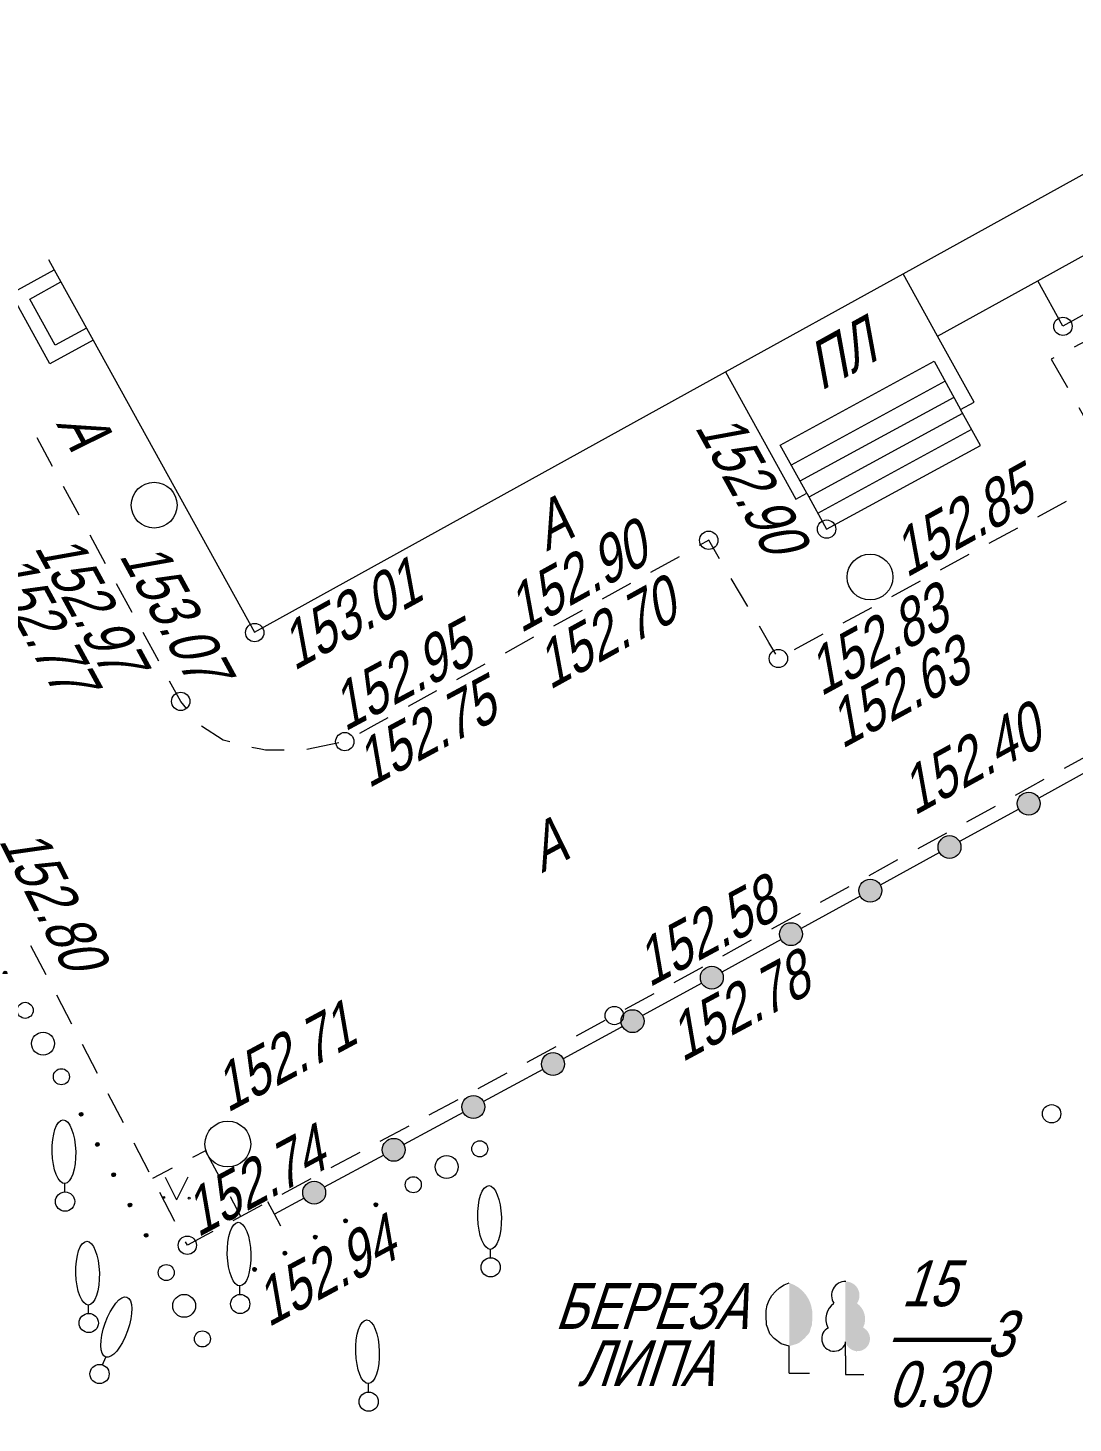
# Model space of a CAD drawing. Header units: metres. Extents: x 382 to 851, y 14083 to 14440.
# Drawn here: x 444.36 to 467.18, y 14321.13 to 14351.59 of the extents above; entities that cross this region are included whole.
import ezdxf
from ezdxf.enums import TextEntityAlignment as Align

# ---------------------------------------------------------------- set-up
doc = ezdxf.new("R2010")
doc.units = ezdxf.units.M
doc.header["$MEASUREMENT"] = 0
for name, color, linetype, lineweight in [('Бортовой камень', 7, 'Continuous', 25), ('Внутреннее заполнение', 7, 'Continuous', 25), ('Горизонтали', 7, 'Continuous', 25), ('Граница улицы', 7, 'Continuous', 25), ('Здания', 7, 'Continuous', 25), ('Колодцы', 7, 'Continuous', 25), ('Крыльца', 7, 'Continuous', 25), ('Леса и газоны', 7, 'Continuous', 25), ('Лестницы набережных', 7, 'Continuous', 25), ('Ограды', 7, 'Continuous', 25), ('Отдельно стоящее дерево', 7, 'Continuous', 25), ('Полоса деревьев', 7, 'Continuous', 25), ('Фонтаны', 7, 'Continuous', 25), ('Части зданий', 7, 'Continuous', 25)]:
    doc.layers.add(name, color=color, linetype=linetype, lineweight=lineweight)
doc.styles.add('Style-RUSSIAN_1251 I 0.32289', font='RUSSIAN_1251.shx', dxfattribs={"oblique": 18.5})

# ---------------------------------------------------------------- blocks, each defined once
blk = doc.blocks.new('KOLOD_11')
at = {"layer": 'Колодцы', "color": 251, "linetype": 'Continuous', "lineweight": 9}
blk.add_arc((0, 0), 0.5, 0, 360, dxfattribs=at)
blk = doc.blocks.new('DEREVO_74')
at = {"layer": 'Отдельно стоящее дерево', "color": 251, "linetype": 'Continuous', "lineweight": 9, "flags": 128}
blk.add_lwpolyline([(-0.007, 0.21), (-0.007, 0.393)], dxfattribs=at)
at = {"layer": 'Отдельно стоящее дерево', "color": 251, "linetype": 'Continuous', "lineweight": 9}
blk.add_arc((0, 0.001), 0.21, 0, 360, dxfattribs=at)
blk.add_ellipse((-0.025, 1.089), major_axis=(-0.019, 0.695), ratio=0.369829, dxfattribs=at)
blk = doc.blocks.new('DEREVO_75')
at = {"layer": 'Отдельно стоящее дерево', "color": 251, "linetype": 'Continuous', "lineweight": 9, "flags": 128}
blk.add_lwpolyline([(-0.007, 0.21), (-0.007, 0.393)], dxfattribs=at)
at = {"layer": 'Отдельно стоящее дерево', "color": 251, "linetype": 'Continuous', "lineweight": 9}
blk.add_arc((0, 0.001), 0.21, 0, 360, dxfattribs=at)
blk.add_ellipse((-0.025, 1.089), major_axis=(-0.019, 0.695), ratio=0.369829, dxfattribs=at)
blk = doc.blocks.new('DEREVO_76')
at = {"layer": 'Отдельно стоящее дерево', "color": 251, "linetype": 'Continuous', "lineweight": 9, "flags": 128}
blk.add_lwpolyline([(-0.007, 0.21), (-0.007, 0.393)], dxfattribs=at)
at = {"layer": 'Отдельно стоящее дерево', "color": 251, "linetype": 'Continuous', "lineweight": 9}
blk.add_arc((0, 0.002), 0.21, 0, 360, dxfattribs=at)
blk.add_ellipse((-0.025, 1.09), major_axis=(-0.019, 0.695), ratio=0.369829, dxfattribs=at)
blk = doc.blocks.new('DEREVO_77')
at = {"layer": 'Отдельно стоящее дерево', "color": 251, "linetype": 'Continuous', "lineweight": 9, "flags": 128}
blk.add_lwpolyline([(-0.007, 0.21), (-0.007, 0.393)], dxfattribs=at)
at = {"layer": 'Отдельно стоящее дерево', "color": 251, "linetype": 'Continuous', "lineweight": 9}
blk.add_arc((0, 0.002), 0.21, 0, 360, dxfattribs=at)
blk.add_ellipse((-0.025, 1.09), major_axis=(-0.019, 0.695), ratio=0.369829, dxfattribs=at)
blk = doc.blocks.new('DEREVO_78')
at = {"layer": 'Отдельно стоящее дерево', "color": 251, "linetype": 'Continuous', "lineweight": 9, "flags": 128}
blk.add_lwpolyline([(-0.007, 0.21), (-0.007, 0.393)], dxfattribs=at)
at = {"layer": 'Отдельно стоящее дерево', "color": 251, "linetype": 'Continuous', "lineweight": 9}
blk.add_arc((0, 0.002), 0.21, 0, 360, dxfattribs=at)
blk.add_ellipse((-0.026, 1.09), major_axis=(-0.019, 0.695), ratio=0.369829, dxfattribs=at)
blk = doc.blocks.new('DEREVO_79')
at = {"layer": 'Отдельно стоящее дерево', "color": 251, "linetype": 'Continuous', "lineweight": 9, "flags": 128}
blk.add_lwpolyline([(-0.007, 0.21), (-0.007, 0.393)], dxfattribs=at)
at = {"layer": 'Отдельно стоящее дерево', "color": 251, "linetype": 'Continuous', "lineweight": 9}
blk.add_arc((-0.001, 0.002), 0.21, 0, 360, dxfattribs=at)
blk.add_ellipse((-0.026, 1.09), major_axis=(-0.019, 0.695), ratio=0.369829, dxfattribs=at)
blk = doc.blocks.new('msdElementTypeLineString_10')
at = {"layer": 'Полоса деревьев', "color": 251, "linetype": 'Continuous', "lineweight": 9}
for p, q in [((0.389, 10.181), (0.412, 10.137)), ((0.389, 10.17), (0.403, 10.144)), ((0.391, 10.187), (0.419, 10.136)), ((0.394, 10.193), (0.425, 10.135)), ((0.397, 10.198), (0.431, 10.135)), ((0.4, 10.202), (0.436, 10.136)), ((0.404, 10.205), (0.441, 10.137)), ((0.408, 10.209), (0.446, 10.138)), ((0.413, 10.21), (0.45, 10.141)), ((0.418, 10.212), (0.454, 10.145)), ((0.423, 10.213), (0.458, 10.148)), ((0.428, 10.214), (0.461, 10.152)), ((0.434, 10.212), (0.464, 10.158)), ((0.441, 10.211), (0.466, 10.164)), ((0.449, 10.207), (0.467, 10.173)), ((0.458, 10.2), (0.462, 10.192)), ((0.744, 9.521), (0.768, 9.477)), ((0.744, 9.509), (0.758, 9.483)), ((0.746, 9.527), (0.774, 9.475)), ((0.749, 9.532), (0.78, 9.474)), ((0.752, 9.537), (0.786, 9.474)), ((0.755, 9.542), (0.791, 9.475)), ((0.759, 9.545), (0.796, 9.476)), ((0.763, 9.548), (0.801, 9.478)), ((0.768, 9.55), (0.805, 9.481)), ((0.773, 9.551), (0.809, 9.484)), ((0.778, 9.553), (0.813, 9.487)), ((0.783, 9.553), (0.816, 9.491)), ((0.79, 9.552), (0.819, 9.497)), ((0.796, 9.551), (0.821, 9.503)), ((0.804, 9.546), (0.822, 9.513)), ((0.813, 9.54), (0.817, 9.532)), ((1.099, 8.86), (1.123, 8.816)), ((1.1, 8.849), (1.114, 8.823)), ((1.102, 8.866), (1.129, 8.815)), ((1.104, 8.872), (1.135, 8.814)), ((1.107, 8.877), (1.141, 8.814)), ((1.111, 8.881), (1.146, 8.815)), ((1.115, 8.884), (1.152, 8.816)), ((1.119, 8.888), (1.156, 8.817)), ((1.123, 8.889), (1.16, 8.82)), ((1.128, 8.891), (1.164, 8.824)), ((1.133, 8.892), (1.168, 8.827)), ((1.139, 8.893), (1.172, 8.831)), ((1.145, 8.891), (1.174, 8.837)), ((1.151, 8.89), (1.177, 8.843)), ((1.159, 8.886), (1.177, 8.852)), ((1.168, 8.879), (1.173, 8.871)), ((1.47, 8.224), (1.507, 8.155)), ((1.474, 8.227), (1.512, 8.157)), ((1.479, 8.229), (1.516, 8.16)), ((1.484, 8.23), (1.52, 8.163)), ((1.488, 8.232), (1.524, 8.166)), ((1.494, 8.232), (1.527, 8.17)), ((1.5, 8.231), (1.529, 8.176)), ((1.506, 8.23), (1.532, 8.182)), ((1.515, 8.225), (1.533, 8.192)), ((1.455, 8.2), (1.478, 8.156)), ((1.455, 8.188), (1.469, 8.162)), ((1.457, 8.206), (1.484, 8.154)), ((1.46, 8.211), (1.491, 8.153)), ((1.463, 8.216), (1.497, 8.153)), ((1.466, 8.221), (1.501, 8.154)), ((1.524, 8.219), (1.528, 8.211)), ((1.81, 7.539), (1.833, 7.495)), ((1.81, 7.528), (1.824, 7.502)), ((1.812, 7.545), (1.84, 7.494)), ((1.815, 7.551), (1.846, 7.493)), ((1.818, 7.556), (1.852, 7.492)), ((1.821, 7.56), (1.857, 7.494)), ((1.825, 7.563), (1.862, 7.495)), ((1.829, 7.567), (1.867, 7.496)), ((1.834, 7.568), (1.871, 7.499)), ((1.839, 7.57), (1.875, 7.503)), ((1.844, 7.571), (1.879, 7.506)), ((1.849, 7.572), (1.882, 7.51)), ((1.855, 7.57), (1.885, 7.516)), ((1.862, 7.569), (1.887, 7.522)), ((1.87, 7.565), (1.888, 7.531)), ((1.879, 7.558), (1.883, 7.55)), ((3.468, 4.457), (3.492, 4.413)), ((3.468, 4.446), (3.482, 4.419)), ((3.47, 4.463), (3.498, 4.412)), ((3.473, 4.469), (3.504, 4.41)), ((3.476, 4.474), (3.51, 4.41)), ((3.479, 4.478), (3.515, 4.412)), ((3.483, 4.481), (3.52, 4.412)), ((3.487, 4.484), (3.525, 4.414)), ((3.492, 4.486), (3.529, 4.417)), ((3.497, 4.487), (3.533, 4.42)), ((3.502, 4.489), (3.537, 4.423)), ((3.507, 4.489), (3.54, 4.428)), ((3.513, 4.488), (3.543, 4.433)), ((3.52, 4.487), (3.545, 4.439)), ((3.528, 4.482), (3.546, 4.449)), ((3.537, 4.476), (3.541, 4.468)), ((3.823, 3.796), (3.847, 3.752)), ((3.823, 3.785), (3.838, 3.759)), ((3.826, 3.802), (3.853, 3.751)), ((3.828, 3.808), (3.859, 3.75)), ((3.831, 3.813), (3.865, 3.75)), ((3.835, 3.817), (3.87, 3.751)), ((3.839, 3.82), (3.875, 3.752)), ((3.842, 3.824), (3.88, 3.753)), ((3.847, 3.825), (3.884, 3.756)), ((3.852, 3.827), (3.888, 3.76)), ((3.857, 3.828), (3.892, 3.763)), ((3.862, 3.829), (3.896, 3.767)), ((3.869, 3.828), (3.898, 3.773)), ((3.875, 3.826), (3.901, 3.779)), ((3.883, 3.822), (3.901, 3.788)), ((3.892, 3.815), (3.897, 3.807)), ((4.178, 3.136), (4.202, 3.092)), ((4.179, 3.125), (4.193, 3.098)), ((4.181, 3.142), (4.208, 3.091)), ((4.183, 3.148), (4.215, 3.089)), ((4.186, 3.153), (4.221, 3.089)), ((4.19, 3.157), (4.225, 3.091)), ((4.194, 3.16), (4.231, 3.091)), ((4.198, 3.163), (4.236, 3.093)), ((4.203, 3.165), (4.24, 3.096)), ((4.208, 3.166), (4.244, 3.099)), ((4.212, 3.168), (4.247, 3.102)), ((4.218, 3.168), (4.251, 3.107)), ((4.224, 3.167), (4.253, 3.112)), ((4.23, 3.166), (4.256, 3.118)), ((4.239, 3.161), (4.257, 3.128)), ((4.248, 3.155), (4.252, 3.147)), ((4.534, 2.475), (4.557, 2.431)), ((4.534, 2.464), (4.548, 2.438)), ((4.536, 2.481), (4.564, 2.43)), ((4.539, 2.487), (4.57, 2.429)), ((4.542, 2.492), (4.576, 2.429)), ((4.545, 2.496), (4.581, 2.43)), ((4.549, 2.499), (4.586, 2.431)), ((4.553, 2.503), (4.591, 2.432)), ((4.558, 2.504), (4.595, 2.435)), ((4.563, 2.506), (4.599, 2.439)), ((4.568, 2.507), (4.603, 2.442)), ((4.573, 2.508), (4.606, 2.446)), ((4.579, 2.507), (4.609, 2.452)), ((4.586, 2.505), (4.611, 2.458)), ((4.594, 2.501), (4.612, 2.467)), ((4.603, 2.494), (4.607, 2.486)), ((9.902, 2.476), (9.964, 2.509)), ((9.903, 2.471), (9.968, 2.505)), ((9.904, 2.482), (9.958, 2.511)), ((9.904, 2.466), (9.972, 2.501)), ((9.905, 2.489), (9.952, 2.514)), ((9.906, 2.461), (9.975, 2.497)), ((9.907, 2.456), (9.978, 2.494)), ((9.909, 2.497), (9.943, 2.515)), ((9.911, 2.452), (9.979, 2.489)), ((9.914, 2.448), (9.98, 2.483)), ((9.916, 2.506), (9.924, 2.51)), ((9.918, 2.445), (9.981, 2.478)), ((9.923, 2.442), (9.981, 2.473)), ((9.929, 2.439), (9.98, 2.466)), ((9.935, 2.437), (9.979, 2.46)), ((9.946, 2.437), (9.972, 2.451)), ((9.24, 2.123), (9.302, 2.156)), ((9.241, 2.118), (9.306, 2.153)), ((9.242, 2.13), (9.296, 2.159)), ((9.243, 2.136), (9.29, 2.161)), ((9.243, 2.113), (9.31, 2.149)), ((9.244, 2.108), (9.313, 2.145)), ((9.245, 2.103), (9.316, 2.141)), ((9.248, 2.144), (9.281, 2.162)), ((9.249, 2.099), (9.318, 2.136)), ((9.254, 2.153), (9.262, 2.157)), ((4.897, 1.832), (4.931, 1.768)), ((4.9, 1.836), (4.936, 1.77)), ((4.904, 1.839), (4.941, 1.77)), ((4.908, 1.842), (4.946, 1.772)), ((4.913, 1.844), (4.95, 1.775)), ((4.918, 1.845), (4.954, 1.778)), ((4.923, 1.847), (4.958, 1.781)), ((4.928, 1.847), (4.961, 1.786)), ((4.935, 1.846), (4.964, 1.791)), ((4.941, 1.845), (4.966, 1.797)), ((4.949, 1.84), (4.967, 1.807)), ((4.958, 1.834), (4.963, 1.826)), ((9.252, 2.095), (9.318, 2.131)), ((9.256, 2.092), (9.32, 2.126)), ((9.261, 2.089), (9.319, 2.12)), ((9.267, 2.086), (9.318, 2.114)), ((9.273, 2.084), (9.317, 2.107)), ((9.284, 2.084), (9.31, 2.098)), ((4.889, 1.815), (4.913, 1.771)), ((4.889, 1.804), (4.904, 1.777)), ((4.892, 1.821), (4.919, 1.77)), ((4.894, 1.827), (4.925, 1.768)), ((8.579, 1.771), (8.64, 1.804)), ((8.579, 1.765), (8.644, 1.8)), ((8.58, 1.777), (8.634, 1.806)), ((8.581, 1.783), (8.629, 1.809)), ((8.581, 1.76), (8.648, 1.796)), ((8.582, 1.756), (8.651, 1.792)), ((8.584, 1.751), (8.654, 1.788)), ((8.586, 1.791), (8.619, 1.809)), ((8.587, 1.747), (8.656, 1.783)), ((8.59, 1.743), (8.656, 1.778)), ((8.592, 1.801), (8.6, 1.805)), ((8.594, 1.739), (8.658, 1.773)), ((8.599, 1.736), (8.657, 1.767)), ((8.605, 1.734), (8.656, 1.761)), ((8.611, 1.731), (8.655, 1.755)), ((8.622, 1.732), (8.649, 1.746)), ((7.917, 1.418), (7.978, 1.451)), ((7.917, 1.413), (7.982, 1.448)), ((7.918, 1.424), (7.972, 1.454)), ((7.919, 1.431), (7.967, 1.456)), ((7.919, 1.408), (7.986, 1.444)), ((7.92, 1.403), (7.989, 1.44)), ((7.922, 1.398), (7.992, 1.436)), ((7.924, 1.439), (7.957, 1.457)), ((7.925, 1.394), (7.994, 1.431)), ((7.928, 1.39), (7.994, 1.425)), ((7.93, 1.448), (7.938, 1.452)), ((7.932, 1.387), (7.996, 1.421)), ((7.937, 1.384), (7.995, 1.415)), ((7.943, 1.381), (7.994, 1.408)), ((7.949, 1.379), (7.993, 1.402)), ((7.96, 1.379), (7.987, 1.393)), ((7.255, 1.065), (7.316, 1.098)), ((7.255, 1.06), (7.321, 1.095)), ((7.256, 1.072), (7.311, 1.101)), ((7.257, 1.078), (7.305, 1.103)), ((7.257, 1.055), (7.324, 1.091)), ((7.258, 1.05), (7.327, 1.087)), ((7.26, 1.045), (7.33, 1.083)), ((7.262, 1.086), (7.295, 1.104)), ((7.263, 1.042), (7.332, 1.078)), ((7.266, 1.038), (7.332, 1.073)), ((7.268, 1.095), (7.276, 1.1)), ((7.27, 1.034), (7.334, 1.068)), ((7.275, 1.031), (7.333, 1.062)), ((7.281, 1.029), (7.332, 1.056)), ((7.287, 1.026), (7.331, 1.05)), ((7.298, 1.026), (7.325, 1.04))]:
    blk.add_line(p, q, dxfattribs=at)
for centre, radius in [((0.428, 10.174), 0.04), ((0.783, 9.513), 0.04), ((1.138, 8.853), 0.04), ((1.494, 8.192), 0.04), ((1.849, 7.532), 0.04), ((2.287, 6.717), 0.175), ((2.678, 5.991), 0.25), ((3.077, 5.268), 0.175), ((3.507, 4.449), 0.04), ((3.862, 3.789), 0.04), ((12.211, 3.694), 0.175), ((11.487, 3.298), 0.25), ((4.218, 3.128), 0.04), ((10.759, 2.911), 0.175), ((4.573, 2.468), 0.04), ((9.942, 2.476), 0.04), ((9.28, 2.123), 0.04), ((4.928, 1.807), 0.04), ((8.618, 1.77), 0.04), ((7.956, 1.418), 0.04), ((5.366, 0.993), 0.175), ((7.294, 1.065), 0.04), ((5.757, 0.266), 0.25), ((6.156, -0.456), 0.175)]:
    blk.add_circle(centre, radius, dxfattribs=at)
blk = doc.blocks.new('PIKET_44')
at = {"layer": 'Горизонтали', "color": 251, "linetype": 'Continuous', "lineweight": 9}
blk.add_arc((0.00009, -0.00002), 0.2, 0, 359.999994, dxfattribs=at)
blk = doc.blocks.new('PIKET_45')
at = {"layer": 'Горизонтали', "color": 251, "linetype": 'Continuous', "lineweight": 9}
blk.add_arc((0.00027, -0.00001), 0.2, 0, 359.999994, dxfattribs=at)
blk = doc.blocks.new('PIKET_46')
at = {"layer": 'Горизонтали', "color": 251, "linetype": 'Continuous', "lineweight": 9}
blk.add_arc((-0.00012, -0.00015), 0.2, 0, 359.999994, dxfattribs=at)
blk = doc.blocks.new('msdElementTypeLineString_12')
at = {"layer": 'Ограды', "linetype": 'Continuous', "lineweight": 9}
h = blk.add_hatch(color=251, dxfattribs=at)
edge = h.paths.add_edge_path()
edge.add_arc((20.211, 13.769), 0.25, 0, 360)
h = blk.add_hatch(color=251, dxfattribs=at)
edge = h.paths.add_edge_path()
edge.add_arc((22.163, 13.956), 0.25, 0, 360)
h = blk.add_hatch(color=251, dxfattribs=at)
edge = h.paths.add_edge_path()
edge.add_arc((23.997, 13.263), 0.25, 0, 360)
h = blk.add_hatch(color=251, dxfattribs=at)
edge = h.paths.add_edge_path()
edge.add_arc((18.446, 12.9), 0.25, 0, 360)
h = blk.add_hatch(color=251, dxfattribs=at)
edge = h.paths.add_edge_path()
edge.add_arc((16.716, 11.951), 0.25, 0, 360)
h = blk.add_hatch(color=251, dxfattribs=at)
edge = h.paths.add_edge_path()
edge.add_arc((25.279, 11.814), 0.25, 0, 360)
h = blk.add_hatch(color=251, dxfattribs=at)
edge = h.paths.add_edge_path()
edge.add_arc((14.987, 11.001), 0.25, 0, 360)
h = blk.add_hatch(color=251, dxfattribs=at)
edge = h.paths.add_edge_path()
edge.add_arc((13.257, 10.051), 0.25, 0, 360)
h = blk.add_hatch(color=251, dxfattribs=at)
edge = h.paths.add_edge_path()
edge.add_arc((26.259, 10.101), 0.25, 0, 360)
h = blk.add_hatch(color=251, dxfattribs=at)
edge = h.paths.add_edge_path()
edge.add_arc((11.527, 9.101), 0.25, 0, 360)
h = blk.add_hatch(color=251, dxfattribs=at)
edge = h.paths.add_edge_path()
edge.add_arc((27.24, 8.389), 0.25, 0, 360)
h = blk.add_hatch(color=251, dxfattribs=at)
edge = h.paths.add_edge_path()
edge.add_arc((9.798, 8.152), 0.25, 0, 360)
h = blk.add_hatch(color=251, dxfattribs=at)
edge = h.paths.add_edge_path()
edge.add_arc((8.068, 7.202), 0.25, 0, 360)
h = blk.add_hatch(color=251, dxfattribs=at)
edge = h.paths.add_edge_path()
edge.add_arc((28.22, 6.676), 0.25, 0, 360)
h = blk.add_hatch(color=251, dxfattribs=at)
edge = h.paths.add_edge_path()
edge.add_arc((6.332, 6.265), 0.25, 0, 360)
h = blk.add_hatch(color=251, dxfattribs=at)
edge = h.paths.add_edge_path()
edge.add_arc((4.594, 5.329), 0.25, 0, 360)
h = blk.add_hatch(color=251, dxfattribs=at)
edge = h.paths.add_edge_path()
edge.add_arc((29.069, 4.897), 0.25, 0, 360)
h = blk.add_hatch(color=251, dxfattribs=at)
edge = h.paths.add_edge_path()
edge.add_arc((2.856, 4.394), 0.25, 0, 360)
h = blk.add_hatch(color=251, dxfattribs=at)
edge = h.paths.add_edge_path()
edge.add_arc((1.119, 3.459), 0.25, 0, 360)
h = blk.add_hatch(color=251, dxfattribs=at)
edge = h.paths.add_edge_path()
edge.add_arc((29.868, 3.093), 0.25, 0, 360)
h = blk.add_hatch(color=251, dxfattribs=at)
edge = h.paths.add_edge_path()
edge.add_arc((30.454, 1.226), 0.25, 0, 360)
at = {"layer": 'Ограды', "color": 251, "linetype": 'Continuous', "lineweight": 9}
for p, q in [((18.227, 12.78), (16.936, 12.071)), ((16.498, 11.83), (15.206, 11.121)), ((26.135, 10.318), (25.403, 11.596)), ((14.768, 10.881), (13.476, 10.171)), ((13.038, 9.931), (11.747, 9.222)), ((27.115, 8.605), (26.383, 9.884)), ((11.309, 8.981), (10.017, 8.272)), ((9.579, 8.031), (8.288, 7.322)), ((28.096, 6.893), (27.364, 8.172)), ((6.112, 6.146), (4.814, 5.448)), ((4.374, 5.211), (3.077, 4.513)), ((29.766, 3.321), (29.17, 4.668)), ((2.637, 4.276), (1.339, 3.578)), ((0.899, 3.341), (0.25, 2.992)), ((30.604, 0.251), (30.492, 0.979))]:
    blk.add_line(p, q, dxfattribs=at)
at = {"layer": 'Ограды', "color": 251, "linetype": 'Continuous', "lineweight": 9, "flags": 128}
for points in [[(21.915, 13.984), (21.207, 13.964), (20.641, 13.868), (20.455, 13.825)], [(23.776, 13.379), (23.354, 13.596), (22.453, 13.916), (22.411, 13.922)], [(19.974, 13.693), (19.643, 13.557), (18.665, 13.021)], [(25.154, 12.03), (24.803, 12.645), (24.196, 13.111)], [(7.849, 7.082), (7.813, 7.061), (6.552, 6.383)], [(28.967, 5.125), (28.487, 6.21), (28.344, 6.459)], [(30.415, 1.473), (30.325, 2.061), (29.969, 2.864)]]:
    blk.add_lwpolyline(points, dxfattribs=at)
at = {"layer": 'Ограды', "color": 251, "linetype": 'Continuous', "lineweight": 9}
for centre in [(20.211, 13.769), (20.211, 13.769), (22.163, 13.956), (22.163, 13.956), (23.997, 13.263), (23.997, 13.263), (18.446, 12.9), (18.446, 12.9), (16.716, 11.951), (16.716, 11.951), (25.279, 11.814), (25.279, 11.814), (14.987, 11.001), (14.987, 11.001), (13.257, 10.051), (13.257, 10.051), (26.259, 10.101), (26.259, 10.101), (11.527, 9.101), (11.527, 9.101), (27.24, 8.389), (27.24, 8.389), (9.798, 8.152), (9.798, 8.152), (8.068, 7.202), (8.068, 7.202), (28.22, 6.676), (28.22, 6.676), (6.332, 6.265), (6.332, 6.265), (4.594, 5.329), (4.594, 5.329), (29.069, 4.897), (29.069, 4.897), (2.856, 4.394), (2.856, 4.394), (1.119, 3.459), (1.119, 3.459), (29.868, 3.093), (29.868, 3.093), (30.454, 1.226), (30.454, 1.226)]:
    blk.add_circle(centre, 0.25, dxfattribs=at)
blk = doc.blocks.new('GAZON_2')
at = {"layer": 'Леса и газоны', "color": 251, "linetype": 'Continuous', "lineweight": 9}
for p in [(-0.248, 0.499), (0.251, 0.502)]:
    blk.add_line(p, (0, 0), dxfattribs=at)
for centre in [(-0.276, 0.057), (0.279, 0.039)]:
    blk.add_arc(centre, 0.02, 0, 360, dxfattribs=at)
blk = doc.blocks.new('msdElementTypeLineString_17')
at = {"layer": 'Лестницы набережных', "linetype": 'Continuous', "lineweight": 9}
for points in [[(25.41, 12.933), (25.288, 13.207), (27.116, 14.019), (27.238, 13.745)], [(27.238, 13.745), (27.116, 14.019), (27.171, 14.044), (27.293, 13.77)], [(26.5, 12.98), (26.125, 13.251), (26.541, 13.435)], [(23.582, 12.121), (23.46, 12.395), (25.288, 13.207), (25.41, 12.933)], [(24.672, 12.168), (24.297, 12.439), (24.714, 12.623)], [(21.755, 11.308), (21.633, 11.582), (23.46, 12.395), (23.582, 12.121)], [(19.927, 10.496), (19.805, 10.77), (21.633, 11.582), (21.755, 11.308)], [(22.844, 11.355), (22.47, 11.627), (22.886, 11.811)], [(21.017, 10.543), (20.642, 10.814), (21.058, 10.998)], [(18.1, 9.684), (17.978, 9.958), (19.805, 10.77), (19.927, 10.496)], [(19.189, 9.731), (18.815, 10.002), (19.231, 10.186)], [(16.314, 8.809), (16.173, 9.074), (17.148, 9.589), (17.978, 9.958), (18.1, 9.684), (17.279, 9.319)], [(17.389, 8.925), (16.997, 9.17), (17.399, 9.382)], [(14.545, 7.874), (14.405, 8.14), (16.173, 9.074), (16.314, 8.809)], [(15.62, 7.99), (15.228, 8.236), (15.631, 8.447)], [(12.777, 6.94), (12.637, 7.205), (14.405, 8.14), (14.545, 7.874)], [(13.852, 7.056), (13.46, 7.301), (13.863, 7.513)], [(11.009, 6.006), (10.869, 6.271), (12.637, 7.205), (12.777, 6.94)], [(12.084, 6.122), (11.692, 6.367), (12.094, 6.579)], [(9.24, 5.071), (9.1, 5.336), (10.869, 6.271), (11.009, 6.006)], [(10.315, 5.187), (9.923, 5.432), (10.326, 5.644)], [(7.472, 4.137), (7.332, 4.402), (9.1, 5.336), (9.24, 5.071)], [(8.547, 4.253), (8.155, 4.498), (8.558, 4.71)], [(5.704, 3.202), (5.564, 3.468), (7.332, 4.402), (7.472, 4.137)], [(6.779, 3.318), (6.387, 3.564), (6.79, 3.775)], [(3.936, 2.268), (3.795, 2.533), (5.564, 3.468), (5.704, 3.202)], [(5.011, 2.384), (4.619, 2.629), (5.021, 2.841)], [(2.167, 1.333), (2.027, 1.599), (3.795, 2.533), (3.936, 2.268)], [(3.242, 1.449), (2.85, 1.695), (3.253, 1.906)], [(0.399, 0.399), (0.259, 0.664), (2.027, 1.599), (2.167, 1.333)], [(1.474, 0.515), (1.082, 0.76), (1.485, 0.972)]]:
    blk.add_hatch(color=251, dxfattribs=at).paths.add_polyline_path(points)
blk = doc.blocks.new('msdElementTypeLineString_18')
at = {"layer": 'Граница улицы', "color": 251, "linetype": 'Continuous', "lineweight": 9}
for p, q in [((0.43, 1.053), (0.001, 0.829)), ((1.933, 0.001), (1.703, 0.427))]:
    blk.add_line(p, q, dxfattribs=at)
at = {"layer": 'Граница улицы', "color": 251, "linetype": 'Continuous', "lineweight": 9, "flags": 128}
blk.add_lwpolyline([(1.466, 0.868), (1.161, 1.435), (0.873, 1.285)], dxfattribs=at)
blk = doc.blocks.new('KOLOD_13')
at = {"layer": 'Колодцы', "color": 251, "linetype": 'Continuous', "lineweight": 9}
blk.add_arc((0, 0), 0.5, 0, 360, dxfattribs=at)
blk = doc.blocks.new('KOLOD_15')
at = {"layer": 'Колодцы', "color": 251, "linetype": 'Continuous', "lineweight": 9}
blk.add_arc((0.00034, 0.00039), 0.5, 0, 359.999994, dxfattribs=at)
blk = doc.blocks.new('PIKET_66')
at = {"layer": 'Горизонтали', "color": 251, "linetype": 'Continuous', "lineweight": 9}
blk.add_arc((0.00011, 0.00047), 0.2, 0, 359.999994, dxfattribs=at)
blk = doc.blocks.new('PIKET_71')
at = {"layer": 'Горизонтали', "color": 251, "linetype": 'Continuous', "lineweight": 9}
blk.add_arc((0.0003, -0.00033), 0.2, 0, 359.999994, dxfattribs=at)
blk = doc.blocks.new('PIKET_72')
at = {"layer": 'Горизонтали', "color": 251, "linetype": 'Continuous', "lineweight": 9}
blk.add_arc((-0.00014, -0.00002), 0.2, 0, 359.999994, dxfattribs=at)
blk = doc.blocks.new('PIKET_76')
at = {"layer": 'Горизонтали', "color": 251, "linetype": 'Continuous', "lineweight": 9}
blk.add_arc((0, 0), 0.2, 0, 360, dxfattribs=at)
blk = doc.blocks.new('PIKET_83')
at = {"layer": 'Горизонтали', "color": 251, "linetype": 'Continuous', "lineweight": 9}
blk.add_arc((-0.00047, 0.00011), 0.2, 0, 359.999994, dxfattribs=at)
blk = doc.blocks.new('LISTVL')
at = {"layer": 'Леса и газоны', "linetype": 'Continuous', "lineweight": 9}
blk.add_hatch(color=251, dxfattribs=at).paths.add_polyline_path([(0, 0.716, 1.560755), (0.385, 1.024), (0.388, 1.03, 0.363475), (0.254, 1.552), (0.254, 1.559, 0.605867), (0, 2.03)])
at = {"layer": 'Леса и газоны', "color": 251, "linetype": 'Continuous', "lineweight": 9}
blk.add_line((0.25, 0.511), (0.251, 0.511), dxfattribs=at)
at = {"layer": 'Леса и газоны', "color": 251, "linetype": 'Continuous', "lineweight": 9, "flags": 128}
for points in [[(0, 0.41), (0, 0.716)], [(0, 0.41), (0, 0), (0.403, 0)]]:
    blk.add_lwpolyline(points, dxfattribs=at)
at = {"layer": 'Леса и газоны', "color": 251, "linetype": 'Continuous', "lineweight": 9}
for centre, radius, start, end in [((-0.004, 1.728), 0.302, 87.9054, 214.1094), ((-0.01, 1.211), 0.42, 125.6529, 205.5526), ((-0.248, 0.781), 0.271, 117.6072, 335.8238)]:
    blk.add_arc(centre, radius, start, end, dxfattribs=at)
blk = doc.blocks.new('MLISTV')
at = {"layer": 'Леса и газоны', "linetype": 'Continuous', "lineweight": 9}
blk.add_hatch(color=251, dxfattribs=at).paths.add_polyline_path([(0, 0.59), (0.173, 0.641), (0.228, 0.669), (0.329, 0.758), (0.422, 0.856), (0.449, 0.903), (0.47, 0.98), (0.496, 1.053), (0.498, 1.062), (0.505, 1.248, 0.341141), (0, 1.97)])
at = {"layer": 'Леса и газоны', "color": 251, "linetype": 'Continuous', "lineweight": 9}
blk.add_line((0, 0), (0, 0.59), dxfattribs=at)
at = {"layer": 'Леса и газоны', "color": 251, "linetype": 'Continuous', "lineweight": 9, "flags": 128}
blk.add_lwpolyline([(0, 0.59), (-0.173, 0.641), (-0.329, 0.758), (-0.422, 0.856), (-0.47, 0.98), (-0.496, 1.053), (-0.506, 1.248), (-0.506, 1.248, -0.344174), (0, 1.97)], format="xyb", dxfattribs=at)
blk.add_lwpolyline([(0, 0), (0.443, 0)], dxfattribs=at)
blk = doc.blocks.new('msdElementTypeLineString_28')
at = {"layer": 'Бортовой камень', "color": 251, "linetype": 'Continuous', "lineweight": 9}
for p, q in [((33.961, 18.516), (33.797, 18.199)), ((32.484, 17.209), (31.846, 16.89)), ((31.399, 16.666), (30.76, 16.347)), ((30.313, 16.123), (29.675, 15.803)), ((29.228, 15.579), (28.59, 15.26)), ((28.143, 15.036), (27.504, 14.717)), ((27.057, 14.493), (26.419, 14.173)), ((25.972, 13.95), (25.333, 13.63)), ((24.886, 13.406), (24.248, 13.087)), ((23.801, 12.863), (23.163, 12.543)), ((22.716, 12.32), (22.077, 12)), ((21.63, 11.776), (20.992, 11.457)), ((20.545, 11.233), (19.907, 10.913)), ((19.459, 10.69), (18.821, 10.37)), ((18.374, 10.146), (17.736, 9.827)), ((17.289, 9.603), (16.65, 9.283)), ((15.138, 8.478), (14.516, 8.129)), ((14.08, 7.884), (13.457, 7.535)), ((13.021, 7.291), (12.398, 6.942)), ((11.962, 6.697), (11.339, 6.348)), ((10.903, 6.104), (10.281, 5.755)), ((9.844, 5.51), (9.222, 5.161)), ((8.786, 4.917), (8.163, 4.568)), ((7.727, 4.323), (7.104, 3.974)), ((6.668, 3.73), (6.045, 3.381)), ((5.609, 3.137), (4.987, 2.788)), ((4.55, 2.543), (3.927, 2.195)), ((3.491, 1.951), (2.868, 1.603)), ((2.431, 1.359), (1.808, 1.01)), ((1.372, 0.767), (0.749, 0.418)), ((0.312, 0.174), (0.001, 0))]:
    blk.add_line(p, q, dxfattribs=at)
at = {"layer": 'Бортовой камень', "color": 251, "linetype": 'Continuous', "lineweight": 9, "flags": 128}
for points in [[(33.567, 17.756), (33.564, 17.75), (32.931, 17.433)], [(16.203, 9.06), (15.958, 8.937), (15.575, 8.722)]]:
    blk.add_lwpolyline(points, dxfattribs=at)
blk = doc.blocks.new('PIKET_108')
at = {"layer": 'Горизонтали', "color": 251, "linetype": 'Continuous', "lineweight": 9}
blk.add_arc((0, 0), 0.2, 0, 360, dxfattribs=at)
blk = doc.blocks.new('msdElementTypeLineString_30')
at = {"layer": 'Граница улицы', "color": 251, "linetype": 'Continuous', "lineweight": 9}
for p, q in [((6.834, 6.13), (6.146, 5.765)), ((5.705, 5.531), (5.017, 5.167)), ((8.297, 4.904), (7.96, 5.605)), ((4.575, 4.933), (3.887, 4.568)), ((3.445, 4.334), (2.758, 3.97)), ((8.683, 4.103), (8.514, 4.454)), ((2.316, 3.736), (1.628, 3.372)), ((1.186, 3.137), (0.499, 2.773)), ((0.599, 1.452), (0.983, 0.775)), ((1.229, 0.34), (1.421, 0.001))]:
    blk.add_line(p, q, dxfattribs=at)
at = {"layer": 'Граница улицы', "color": 251, "linetype": 'Continuous', "lineweight": 9, "flags": 128}
for points in [[(7.743, 6.056), (7.53, 6.498), (7.276, 6.364)], [(0.057, 2.539), (0.001, 2.509), (0.353, 1.887)]]:
    blk.add_lwpolyline(points, dxfattribs=at)
blk = doc.blocks.new('PIKET_109')
at = {"layer": 'Горизонтали', "color": 251, "linetype": 'Continuous', "lineweight": 9}
blk.add_arc((0, 0), 0.2, 0, 360, dxfattribs=at)
blk = doc.blocks.new('msdElementTypeLineString_37')
at = {"layer": 'Бортовой камень', "color": 251, "linetype": 'Continuous', "lineweight": 9}
for p, q in [((1.907, 6.196), (1.568, 6.819)), ((2.487, 5.133), (2.147, 5.757)), ((24.029, 5.429), (23.405, 5.088)), ((3.066, 4.071), (2.726, 4.694)), ((22.967, 4.849), (22.343, 4.509)), ((21.904, 4.269), (21.281, 3.929)), ((15.581, 4.223), (14.96, 3.879)), ((17.082, 3.136), (16.722, 3.748)), ((20.842, 3.69), (20.219, 3.349)), ((3.645, 3.009), (3.305, 3.632)), ((14.522, 3.637), (13.901, 3.294)), ((13.464, 3.052), (12.842, 2.708)), ((19.78, 3.11), (19.157, 2.77)), ((4.224, 1.946), (3.884, 2.57)), ((12.405, 2.466), (11.783, 2.122)), ((18.718, 2.53), (18.095, 2.19)), ((11.346, 1.88), (10.725, 1.537)), ((10.287, 1.295), (9.666, 0.951)), ((8.155, 0.161), (7.46, 0.019))]:
    blk.add_line(p, q, dxfattribs=at)
at = {"layer": 'Бортовой камень', "color": 251, "linetype": 'Continuous', "lineweight": 9, "flags": 128}
for points in [[(16.468, 4.179), (16.231, 4.582), (16.019, 4.465)], [(17.696, 2.093), (17.543, 2.352), (17.335, 2.705)], [(4.836, 0.906), (4.704, 1.066), (4.463, 1.507)], [(9.228, 0.709), (8.921, 0.539), (8.607, 0.365)], [(5.773, 0.18), (5.63, 0.22), (5.158, 0.525)], [(6.962, 0.001), (6.554, 0.001), (6.451, 0.02), (6.257, 0.056)]]:
    blk.add_lwpolyline(points, dxfattribs=at)
blk = doc.blocks.new('msdElementTypeLineString_38')
at = {"layer": 'Бортовой камень', "color": 251, "linetype": 'Continuous', "lineweight": 9}
for p, q in [((24.699, 12.764), (24.073, 12.42)), ((23.634, 12.18), (23.008, 11.835)), ((22.569, 11.595), (21.943, 11.251)), ((21.504, 11.01), (20.878, 10.666)), ((20.439, 10.425), (19.813, 10.081)), ((19.374, 9.84), (18.748, 9.496)), ((18.309, 9.256), (17.683, 8.912)), ((1.853, 7.918), (1.522, 8.552)), ((17.245, 8.671), (16.618, 8.327)), ((16.18, 8.086), (15.553, 7.742)), ((2.415, 6.841), (2.084, 7.475)), ((15.115, 7.501), (14.488, 7.157)), ((14.049, 6.918), (13.419, 6.58)), ((2.977, 5.764), (2.646, 6.398)), ((12.979, 6.343), (12.349, 6.004)), ((11.909, 5.767), (11.279, 5.428)), ((3.54, 4.687), (3.209, 5.321)), ((10.839, 5.191), (10.209, 4.852)), ((9.769, 4.615), (9.14, 4.277)), ((4.102, 3.61), (3.771, 4.244)), ((8.699, 4.04), (8.07, 3.701)), ((7.629, 3.464), (7, 3.125)), ((4.664, 2.533), (4.333, 3.167))]:
    blk.add_line(p, q, dxfattribs=at)
at = {"layer": 'Бортовой камень', "color": 251, "linetype": 'Continuous', "lineweight": 9, "flags": 128}
for points in [[(6.559, 2.888), (6.106, 2.644), (5.93, 2.549)], [(5.49, 2.312), (5.353, 2.239), (4.935, 2.014), (4.896, 2.09)]]:
    blk.add_lwpolyline(points, dxfattribs=at)
blk = doc.blocks.new('msdElementTypeTextNode_4')
at = {"layer": 'Леса и газоны', "color": 251, "linetype": 'Continuous', "lineweight": 9, "style": 'Style-RUSSIAN_1251 I 0.32289', "oblique": 18.5, "width": 0.799996}
for s, p in [(' 15', (0, 1.1)), ('——3', (0, 0)), ('0.30', (0, -1.1))]:
    blk.add_text(s, height=1, dxfattribs=at).set_placement(p, align=Align.MIDDLE_LEFT)

msp = doc.modelspace()

# ---------------------------------------------------------------- linework, layer by layer
at = {"layer": 'Внутреннее заполнение', "color": 251, "linetype": 'Continuous', "lineweight": 9, "flags": 128}
for points in [[(445.642, 14345.035), (444.963, 14344.66), (444.405, 14345.669), (445.084, 14346.044)], [(461.033, 14342.051), (464.393, 14343.88)], [(461.225, 14341.7), (464.584, 14343.528)], [(461.416, 14341.348), (464.776, 14343.177)], [(461.607, 14340.997), (464.967, 14342.826)], [(449.887, 14325.432), (449.745, 14325.696), (449.603, 14325.96)]]:
    msp.add_lwpolyline(points, dxfattribs=at)
at = {"layer": 'Здания', "color": 251, "linetype": 'Continuous', "lineweight": 9, "flags": 128}
msp.add_lwpolyline([(444.817, 14346.528), (444.939, 14346.307), (445.787, 14344.772), (449.312, 14338.395), (459.594, 14344.078), (463.471, 14346.222), (472.325, 14351.115), (474.261, 14352.185), (478.138, 14354.328), (488.498, 14360.054), (483.935, 14368.309)], dxfattribs=at)
at = {"layer": 'Крыльца', "color": 251, "linetype": 'Continuous', "lineweight": 9, "flags": 128}
for points in [[(472.325, 14351.115), (473.077, 14349.754), (473.627, 14348.76), (466.957, 14345.073), (466.407, 14346.068)], [(464.223, 14344.861), (466.407, 14346.068), (473.077, 14349.754)], [(461.365, 14341.43), (460.784, 14342.481), (464.144, 14344.309), (464.724, 14343.259), (465.02, 14343.42), (464.223, 14344.861), (463.471, 14346.222)], [(459.594, 14344.078), (461.128, 14341.302), (461.365, 14341.43), (461.798, 14340.646), (465.158, 14342.474), (464.724, 14343.259)]]:
    msp.add_lwpolyline(points, dxfattribs=at)
at = {"layer": 'Части зданий', "color": 251, "linetype": 'Continuous', "lineweight": 9, "flags": 128}
msp.add_lwpolyline([(445.787, 14344.772), (444.846, 14344.252), (443.998, 14345.786), (444.939, 14346.307)], dxfattribs=at)

# ---------------------------------------------------------------- block references
at = {"layer": 'Бортовой камень', "color": 251, "linetype": 'Continuous', "lineweight": 9}
for name, p in [('msdElementTypeLineString_37', (442.996, 14335.82)), ('msdElementTypeLineString_38', (442.91, 14323)), ('msdElementTypeLineString_28', (446.794, 14303.884))]:
    msp.add_blockref(name, p, dxfattribs=at)
at = {"layer": 'Горизонтали', "color": 251, "linetype": 'Continuous', "lineweight": 9}
for name, p in [('PIKET_72', (466.957, 14345.073)), ('PIKET_71', (461.798, 14340.646)), ('PIKET_83', (459.227, 14340.402)), ('PIKET_66', (449.316, 14338.387)), ('PIKET_109', (460.746, 14337.822)), ('PIKET_76', (447.7, 14336.886)), ('PIKET_46', (451.282, 14336.008)), ('PIKET_45', (457.164, 14330.029)), ('PIKET_108', (466.71, 14327.884)), ('PIKET_44', (447.845, 14325.014))]:
    msp.add_blockref(name, p, dxfattribs=at)
at = {"layer": 'Граница улицы', "color": 251, "linetype": 'Continuous', "lineweight": 9}
for name, p in [('msdElementTypeLineString_30', (466.702, 14341.847)), ('msdElementTypeLineString_18', (447.083, 14325.643))]:
    msp.add_blockref(name, p, dxfattribs=at)
at = {"layer": 'Колодцы', "color": 251, "linetype": 'Continuous', "lineweight": 9}
for name, p in [('KOLOD_13', (447.121, 14341.169)), ('KOLOD_15', (462.747, 14339.599)), ('KOLOD_11', (448.729, 14327.223))]:
    msp.add_blockref(name, p, dxfattribs=at)
at = {"layer": 'Леса и газоны', "color": 251, "linetype": 'Continuous', "lineweight": 9}
for name, p in [('GAZON_2', (447.606, 14326.002)), ('msdElementTypeTextNode_4', (463.132, 14323.082)), ('MLISTV', (460.983, 14322.222)), ('LISTVL', (462.211, 14322.192))]:
    msp.add_blockref(name, p, dxfattribs=at)
at = {"layer": 'Лестницы набережных', "color": 251, "linetype": 'Continuous', "lineweight": 9}
msp.add_blockref('msdElementTypeLineString_17', (452.544, 14308.092), dxfattribs=at)
at = {"layer": 'Ограды', "color": 251, "linetype": 'Continuous', "lineweight": 9}
msp.add_blockref('msdElementTypeLineString_12', (449.495, 14322.704), dxfattribs=at)
at = {"layer": 'Отдельно стоящее дерево', "color": 251, "linetype": 'Continuous', "lineweight": 9}
for name, p in [('DEREVO_76', (445.176, 14325.965)), ('DEREVO_79', (454.468, 14324.53)), ('DEREVO_77', (448.999, 14323.73)), ('DEREVO_74', (445.693, 14323.316)), ('DEREVO_78', (451.804, 14321.598))]:
    msp.add_blockref(name, p, dxfattribs=at)
at = {"layer": 'Отдельно стоящее дерево', "color": 251, "linetype": 'Continuous', "lineweight": 9, "rotation": 338.9904905874118}
msp.add_blockref('DEREVO_75', (445.928, 14322.203), dxfattribs=at)
at = {"layer": 'Полоса деревьев', "color": 251, "linetype": 'Continuous', "lineweight": 9}
msp.add_blockref('msdElementTypeLineString_10', (442.018, 14323.425), dxfattribs=at)

# ---------------------------------------------------------------- texts
at = {"layer": 'Горизонтали', "color": 251, "linetype": 'Continuous', "lineweight": 9, "style": 'Style-RUSSIAN_1251 I 0.32289', "oblique": 18.5}
for s, rotation, width, p in [('152.90', 298.9297, 0.799996, (458.911, 14342.876)), ('153.01', 28.9297, 0.799996, (450.175, 14337.543)), ('152.77', 298.5946, 0.799996, (443.43, 14339.825)), ('152.70', 28.9474, 0.799996, (455.756, 14337.128)), ('152.83', 28.6261, 0.8, (461.675, 14336.986)), ('152.63', 28.6261, 0.8, (462.135, 14335.841)), ('152.75', 28.2864, 0.799996, (451.801, 14334.981)), ('152.80', 296.6486, 0.799996, (443.721, 14333.85)), ('152.58', 28.2864, 0.799996, (457.927, 14330.635)), ('152.74', 28.2864, 0.799996, (448.073, 14325.178))]:
    msp.add_text(s, height=1, rotation=rotation, dxfattribs=dict(at, width=width)).set_placement(p)
at = {"layer": 'Горизонтали', "color": 251, "linetype": 'Continuous', "lineweight": 9, "style": 'Style-RUSSIAN_1251 I 0.32289', "oblique": 18.5, "width": 0.799996}
for s, rotation, p in [('152.90', 28.9474, (454.638, 14339.241)), ('152.97', 298.5946, (445.371, 14340.727)), ('152.95', 28.2864, (450.807, 14337.098)), ('152.78', 28.2864, (458.174, 14329.883)), ('152.94', 28.2864, (449.14, 14324.096))]:
    msp.add_text(s, height=1, rotation=rotation, dxfattribs=at).set_placement(p, align=Align.TOP_LEFT)
at = {"layer": 'Граница улицы', "color": 251, "linetype": 'Continuous', "lineweight": 9, "style": 'Style-RUSSIAN_1251 I 0.32289', "oblique": 18.5, "width": 0.799996}
for rotation, p in [(298.5946, (444.972, 14342.947)), (28.2864, (455.685, 14340.151)), (28.2864, (455.582, 14333.131))]:
    msp.add_text('А', height=1, rotation=rotation, dxfattribs=at).set_placement(p)
at = {"layer": 'Колодцы', "color": 251, "linetype": 'Continuous', "lineweight": 9, "style": 'Style-RUSSIAN_1251 I 0.32289', "oblique": 18.5, "width": 0.799996}
for s, rotation, p in [('152.85', 28.9753, (463.541, 14339.577)), ('153.07', 298.5946, (446.346, 14340.071)), ('152.71', 28.2864, (448.719, 14327.897))]:
    msp.add_text(s, height=1, rotation=rotation, dxfattribs=at).set_placement(p)
at = {"layer": 'Крыльца', "color": 251, "linetype": 'Continuous', "lineweight": 9, "style": 'Style-RUSSIAN_1251 I 0.32289', "oblique": 18.5, "width": 0.799996}
msp.add_text('ПЛ', height=1, rotation=28.9297, dxfattribs=at).set_placement((461.678, 14343.656))
at = {"layer": 'Леса и газоны', "color": 251, "linetype": 'Continuous', "lineweight": 9, "style": 'Style-RUSSIAN_1251 I 0.32289', "oblique": 18.5, "width": 0.8}
for s, p in [('БЕРЕЗА', (455.863, 14323.188)), ('ЛИПА', (456.367, 14321.942))]:
    msp.add_text(s, height=1, dxfattribs=at).set_placement(p)
at = {"layer": 'Фонтаны', "color": 251, "linetype": 'Continuous', "lineweight": 9, "style": 'Style-RUSSIAN_1251 I 0.32289', "oblique": 18.5, "width": 0.799996}
msp.add_text('152.40', height=1, rotation=28.7711, dxfattribs=at).set_placement((463.714, 14334.383))

doc.saveas('drawing.dxf')
